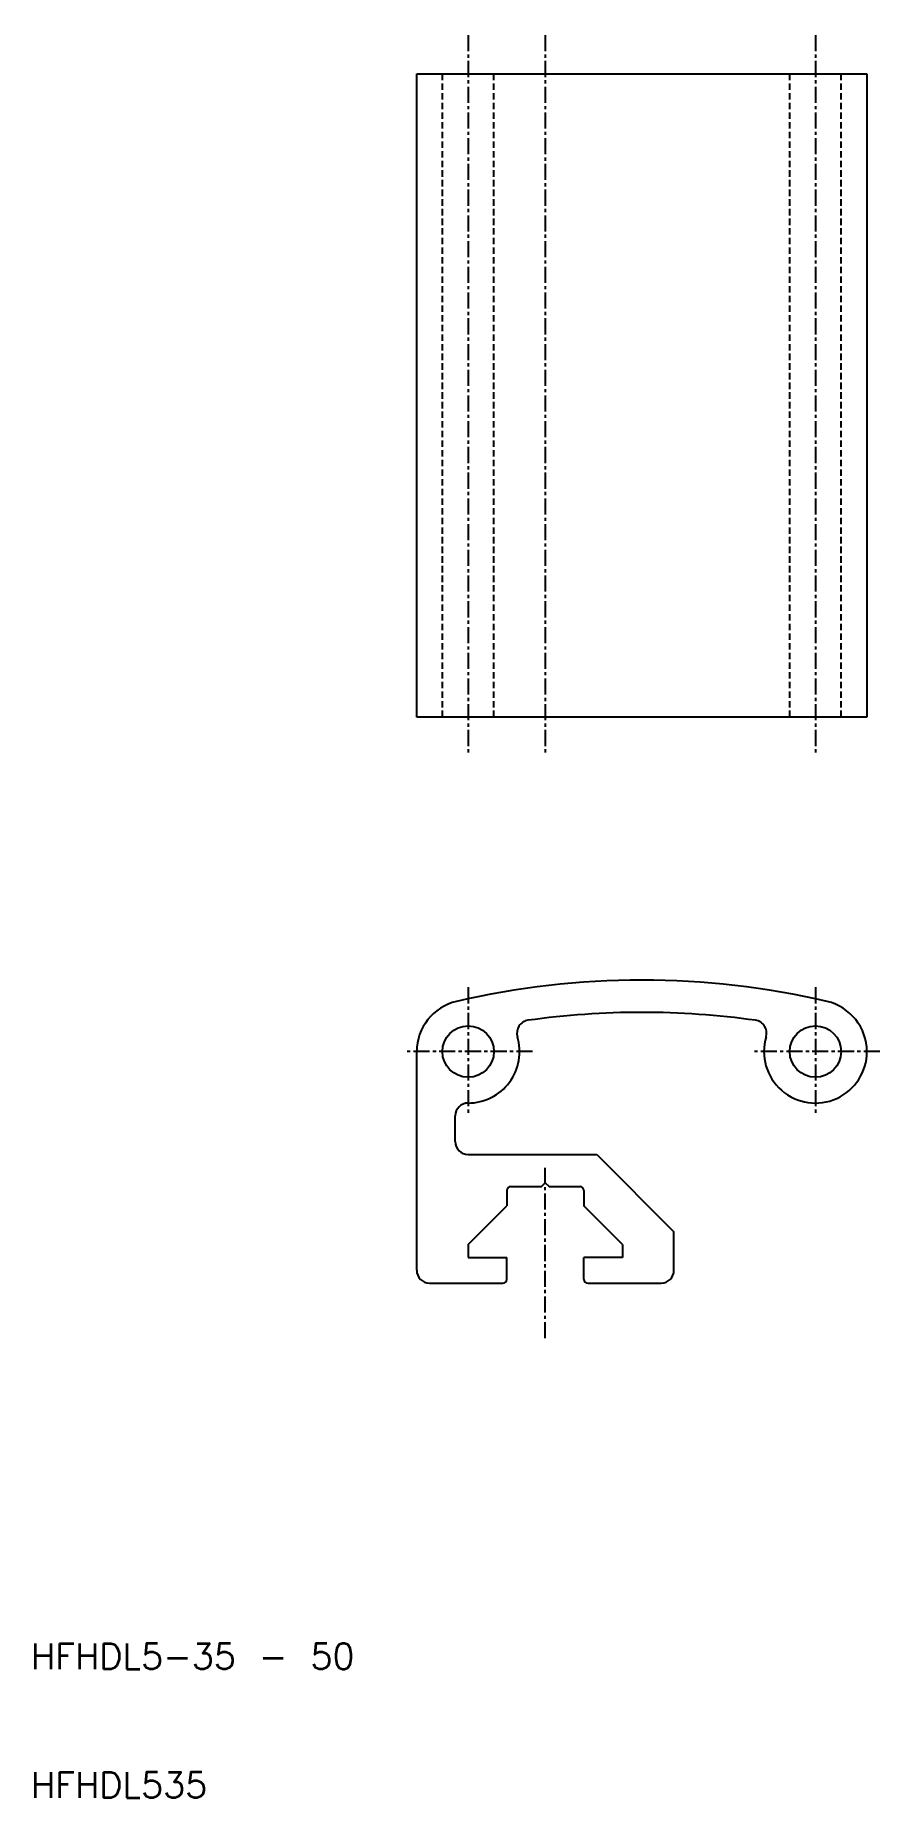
# Model space of a CAD drawing. Extents: x -30 to 36, y -84 to 53.
import ezdxf

# ---------------------------------------------------------------- set-up
doc = ezdxf.new("R2010")
doc.units = 0
doc.linetypes.add('CENTER', pattern=[2, 1.25, -0.25, 0.25, -0.25])
doc.linetypes.add('DASHED', pattern=[0.75, 0.5, -0.25])
doc.layers.get('0').update_dxf_attribs({"linetype": 'CONTINUOUS'})
doc.layers.add('CENTER', color=1, linetype='CENTER')
doc.styles.get("Standard").update_dxf_attribs({"font": 'txt.shx', "bigfont": 'bigfont.shx'})

msp = doc.modelspace()

# ---------------------------------------------------------------- linework, layer by layer
at = {"color": 7, "linetype": 'CONTINUOUS'}
for p, q in [((0, 0), (0, 50)), ((0, 50), (35, 50)), ((35, 50), (35, 0)), ((35, 0), (0, 0)), ((0, -43), (0, -26)), ((3, -33), (3, -31)), ((4, -34), (14, -34)), ((14, -34), (20, -40)), ((7, -36.8), (7, -38)), ((7.3, -36.5), (9.7, -36.5)), ((9.7, -36.5), (10, -36.2)), ((10, -36.2), (10.3, -36.5)), ((10.3, -36.5), (12.7, -36.5)), ((13, -36.8), (13, -38)), ((4, -41), (7, -38)), ((16, -41), (13, -38)), ((4, -41), (4, -42)), ((16, -41), (16, -42)), ((20, -43), (20, -40)), ((4, -42), (7, -42)), ((7, -43.7), (7, -42)), ((16, -42), (13, -42)), ((13, -43.7), (13, -42)), ((1, -44), (6.7, -44)), ((13.3, -44), (19, -44))]:
    msp.add_line(p, q, dxfattribs=at)
at = {"color": 3, "linetype": 'DASHED'}
for p, q in [((2, 0), (2, 50)), ((6, 0), (6, 50)), ((29, 0), (29, 50)), ((33, 0), (33, 50))]:
    msp.add_line(p, q, dxfattribs=at)
at = {"color": 7, "linetype": 'CONTINUOUS'}
for centre in [(4, -26), (31, -26)]:
    msp.add_circle(centre, 2, dxfattribs=at)
for centre, radius, start, end in [((17.5, -84), 63.55, 76.8972, 103.1028), ((4, -26), 4, 103.1028, 180), ((17.5, -86.5), 63.55, 81.9937, 98.0062), ((31, -26), 4, 0, 76.8972), ((8.79, -24.56), 1, 98.0062, 196.7462), ((26.21, -24.56), 1, 343.2539, 81.9937), ((4, -26), 4, 270, 16.7462), ((31, -26), 4, 163.2539, 0), ((4, -31), 1, 90, 180), ((4, -33), 1, 180, 270), ((7.3, -36.8), 0.3, 90, 180), ((12.7, -36.8), 0.3, 0, 90), ((1, -43), 1, 180, 270), ((6.7, -43.7), 0.3, 270, 0), ((13.3, -43.7), 0.3, 180, 270), ((19, -43), 1, 270, 0)]:
    msp.add_arc(centre, radius, start, end, dxfattribs=at)
at = {"layer": 'CENTER', "color": 1, "linetype": 'CENTER'}
for p, q in [((4, 53), (4, -3)), ((10, 53), (10, -3)), ((31, 53), (31, -3)), ((4, -21), (4, -31)), ((31, -21), (31, -31)), ((9, -26), (-1, -26)), ((36, -26), (26, -26)), ((10, -48.28), (10, -34.97))]:
    msp.add_line(p, q, dxfattribs=at)

# ---------------------------------------------------------------- texts
at = {"color": 7, "linetype": 'CONTINUOUS'}
for s, p in [('HFHDL5-35 - 50', (-30, -74)), ('HFHDL535', (-30, -84))]:
    msp.add_text(s, height=2, dxfattribs=at).set_placement(p)

doc.saveas('drawing.dxf')
